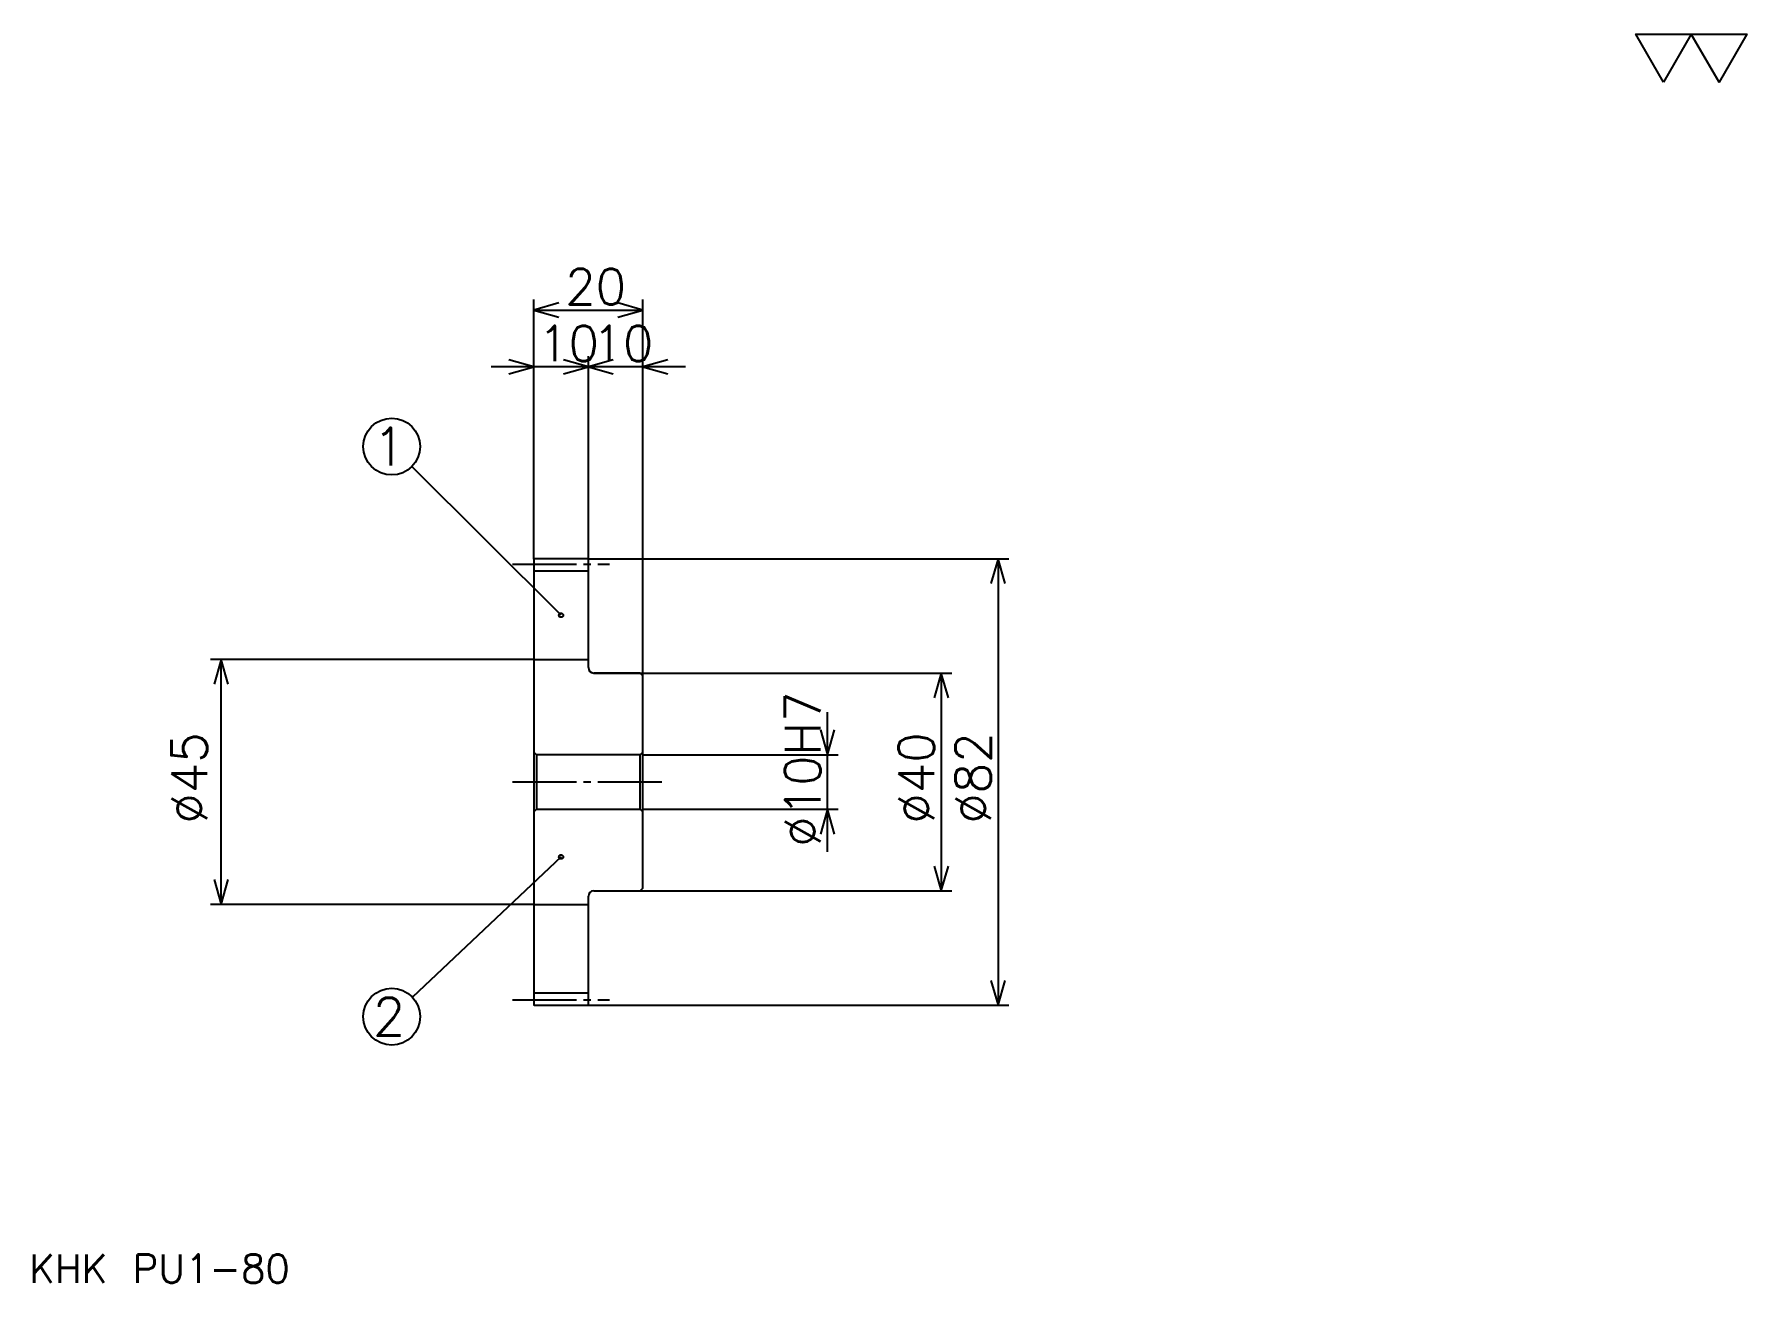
# Model space of a CAD drawing. Extents: x 14 to 328, y 14 to 244.
import ezdxf

# ---------------------------------------------------------------- set-up
doc = ezdxf.new("R2010")
doc.units = 0
doc.linetypes.add('DASHDOT', pattern=[15.652174, 11.73913, -1.304348, 1.304348, -1.304348])
doc.layers.get('0').update_dxf_attribs({"linetype": 'CONTINUOUS'})
doc.layers.add('DASHDOT', color=6, linetype='DASHDOT')
doc.styles.add('KANJI', font='TXT', dxfattribs={"bigfont": 'BIGFONT'})

msp = doc.modelspace()

# ---------------------------------------------------------------- linework, layer by layer
at = {"color": 5}
for p, q in [((105.652168, 147.304352), (105.652168, 194.91304)), ((125.652168, 147.304352), (125.652168, 194.91304)), ((105.652168, 192.956512), (125.652168, 192.956512)), ((123.478256, 182.521729), (97.82608, 182.521729)), ((133.478256, 182.521729), (107.82608, 182.521729)), ((115.652168, 147.304352), (115.652168, 184.478256)), ((110.652168, 136.929352), (83.261887, 164.209488)), ((105.652168, 147.204346), (105.652168, 147.304352)), ((115.55217, 147.304352), (125.652168, 147.304352)), ((115.652168, 147.204346), (115.652168, 147.304352)), ((125.652168, 147.304352), (192.82608, 147.304352)), ((125.652168, 125.804344), (125.652168, 147.304352)), ((190.869568, 147.304352), (190.869568, 65.304344)), ((105.652168, 128.804352), (46.304344, 128.804352)), ((48.260864, 83.804344), (48.260864, 128.804352)), ((116.652168, 126.304344), (125.652168, 126.304344)), ((125.652168, 126.304344), (182.391296, 126.304344)), ((180.434784, 126.304344), (180.434784, 86.304344)), ((159.565216, 93.478256), (159.565216, 119.130432)), ((125.652168, 111.304344), (161.521729, 111.304344)), ((125.652168, 101.304344), (161.521729, 101.304344)), ((110.652168, 92.554344), (83.359726, 66.798294)), ((116.652168, 86.304344), (125.652168, 86.304344)), ((125.652168, 86.304344), (182.391296, 86.304344)), ((105.652168, 83.804344), (46.304344, 83.804344)), ((115.55217, 65.304344), (125.652168, 65.304344)), ((125.652168, 65.304344), (192.82608, 65.304344))]:
    msp.add_line(p, q, dxfattribs=at)
at = {"color": 4}
for p, q in [((105.652168, 145.054352), (115.652168, 145.054352)), ((105.652168, 128.804352), (115.652168, 128.804352)), ((106.152168, 111.304344), (106.152168, 101.304344)), ((125.152168, 111.304344), (125.652168, 111.804344)), ((125.152168, 101.304344), (125.652168, 100.804344)), ((105.652168, 83.804344), (115.652168, 83.804344)), ((105.652168, 67.554344), (115.652168, 67.554344))]:
    msp.add_line(p, q, dxfattribs=at)
at = {"color": 7}
msp.add_lwpolyline([(313.043488, 234.782608), (307.956543, 243.600006), (328.304352, 243.600006), (323.217407, 234.782608), (318.130432, 243.600006), (313.043488, 234.782608)], dxfattribs=at)
at = {"color": 5}
for points in [[(110.217384, 194.260864), (105.652168, 192.956512), (110.217384, 191.652176)], [(121.086952, 191.652176), (125.652168, 192.956512), (121.086952, 194.260864)], [(101.086952, 181.217392), (105.652168, 182.521729), (101.086952, 183.82608)], [(111.086952, 181.217392), (115.652168, 182.521729), (111.086952, 183.82608)], [(120.217384, 183.82608), (115.652168, 182.521729), (120.217384, 181.217392)], [(130.217392, 183.82608), (125.652168, 182.521729), (130.217392, 181.217392)], [(192.173904, 142.739136), (190.869568, 147.304352), (189.565216, 142.739136)], [(49.565212, 124.239128), (48.260864, 128.804352), (46.956516, 124.239128)], [(181.73912, 121.739128), (180.434784, 126.304344), (179.130432, 121.739128)], [(158.260864, 115.86956), (159.565216, 111.304344), (160.869568, 115.86956)], [(160.869568, 96.739128), (159.565216, 101.304344), (158.260864, 96.739128)], [(46.956516, 88.36956), (48.260864, 83.804344), (49.565212, 88.36956)], [(179.130432, 90.86956), (180.434784, 86.304344), (181.73912, 90.86956)], [(189.565216, 69.86956), (190.869568, 65.304344), (192.173904, 69.86956)]]:
    msp.add_lwpolyline(points, dxfattribs=at)
at = {"color": 4}
for points in [[(115.652168, 127.304344), (115.652168, 147.204346), (115.55217, 147.304352), (105.752167, 147.304352), (105.652168, 147.204346), (105.652168, 100.804344)], [(116.652168, 86.304344), (125.152168, 86.304344), (125.652168, 86.804344), (125.652168, 125.804344), (125.152168, 126.304344), (116.652168, 126.304344)], [(105.652168, 100.804344), (106.152168, 101.304344), (125.152168, 101.304344), (125.152168, 111.304344), (106.152168, 111.304344), (105.652168, 111.804344)], [(105.652168, 100.804344), (105.652168, 65.404343), (105.752167, 65.304344), (115.55217, 65.304344), (115.652168, 65.404343), (115.652168, 85.304344)]]:
    msp.add_lwpolyline(points, dxfattribs=at)
at = {"color": 5}
for centre, radius in [((79.565216, 167.891296), 5.217391), ((110.652168, 136.929352), 0.391304), ((110.652168, 92.554344), 0.391304), ((79.565216, 63.217388), 5.217391)]:
    msp.add_circle(centre, radius, dxfattribs=at)
at = {"color": 4}
for centre, start, end in [((116.652168, 127.304344), 180, 270), ((116.652168, 85.304344), 90, 180)]:
    msp.add_arc(centre, 1, start, end, dxfattribs=at)
at = {"layer": 'DASHDOT', "color": 7}
for p, q in [((101.739128, 146.304352), (119.565208, 146.304352)), ((101.739128, 106.304344), (129.565216, 106.304344)), ((101.739128, 66.304344), (119.565208, 66.304344))]:
    msp.add_line(p, q, dxfattribs=at)

# ---------------------------------------------------------------- texts
at = {"color": 7, "style": 'KANJI'}
for s, height, p in [('20', 6.521739, (111.41304, 194)), ('10', 6.521739, (106.41304, 183.565216)), ('10', 6.521739, (116.41304, 183.565216)), ('1', 6.956522, (76.086952, 164.41304)), ('2', 6.956522, (76.086952, 59.739128)), ('KHK PU1-80', 5.217391, (13.043478, 14.347826))]:
    msp.add_text(s, height=height, dxfattribs=at).set_placement(p)
for s, p in [('%%c10H7', (158.260864, 94.402168)), ('%%c45', (45.652168, 98.641304)), ('%%c40', (179.130432, 98.641296)), ('%%c82', (189.565216, 98.641296))]:
    msp.add_text(s, height=6.521739, rotation=90, dxfattribs=at).set_placement(p)

doc.saveas('drawing.dxf')
